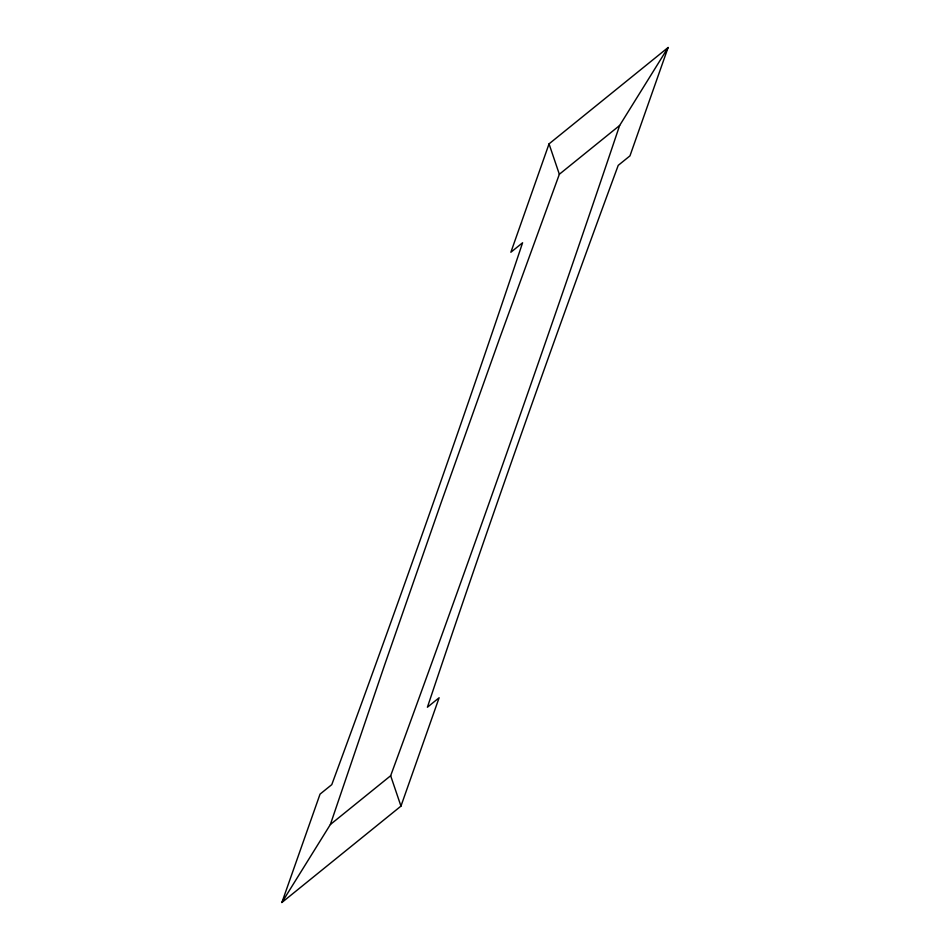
<?xml version="1.0" encoding="UTF-8"?>
<svg xmlns="http://www.w3.org/2000/svg" width="950" height="950" viewBox="0 0 950 950"><rect width="100%" height="100%" fill="white"/><g stroke="black" fill="none" stroke-linecap="round" stroke-linejoin="round"><path stroke-width="1.43" d="M281.889 902.5L330.363 824.517L384.702 664.715L441.239 502.324L499.593 338.461L559.348 174.266L619.637 125.483L668.111 47.5L549.041 143.877L510.874 252.249L522.595 242.761C461.807 424.365 398.05 604.972 331.776 784.641L320.043 794.129L281.889 902.5L400.959 806.123L439.126 697.751L427.405 707.239C488.193 525.635 551.95 345.028 618.224 165.359L629.957 155.871L668.111 47.5M619.637 125.483C546.321 343.282 469.858 560.001 390.652 775.734L330.363 824.517M549.041 143.877L559.348 174.266M390.652 775.734L400.959 806.123"/></g></svg>
